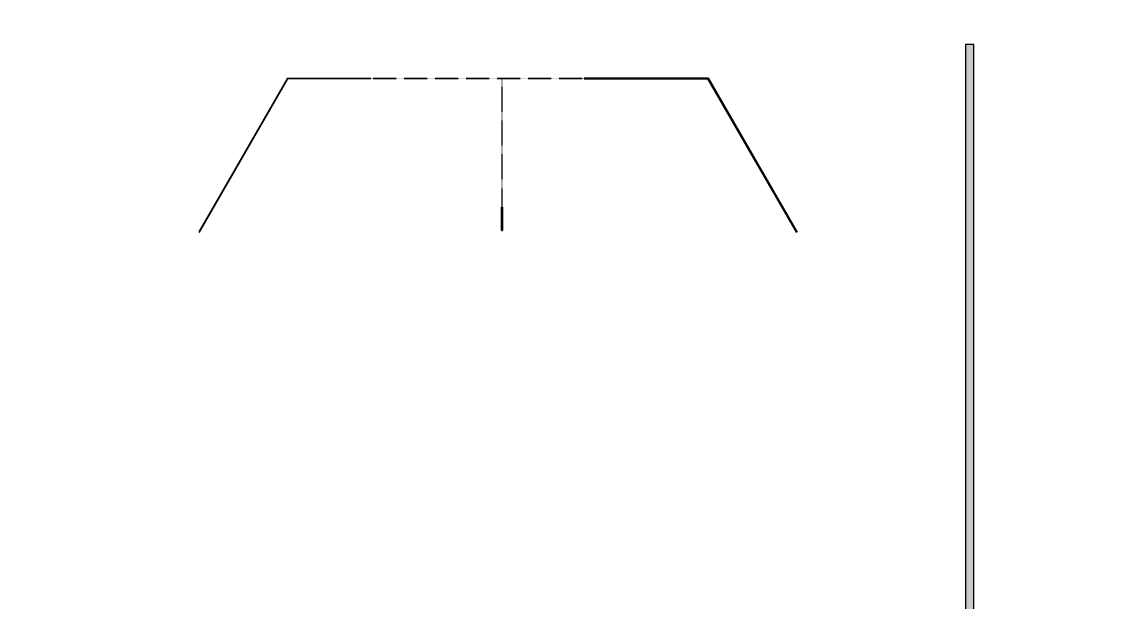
# Model space of a CAD drawing. Header units: inches. Extents: x 0 to 114300, y 0 to 114300.
# Drawn here: x 74765 to 87943, y 74863 to 81898 of the extents above; entities that cross this region are included whole.
import ezdxf

# ---------------------------------------------------------------- set-up
doc = ezdxf.new("R2010")
doc.units = ezdxf.units.IN
doc.header["$MEASUREMENT"] = 0

msp = doc.modelspace()

# ---------------------------------------------------------------- hatches: boundary and pattern name
h = msp.add_hatch()
h.set_pattern_fill('ANSI31', color=256, scale=100)
h.set_pattern_definition([(45, (-3636.992, -6350), (-8.8388348, 8.8388348), [])])
h.paths.add_polyline_path([(114300, 0), (0, 0), (0, 114300), (114300, 114300)])
edge = h.paths.add_edge_path(flags=16)
edge.add_arc((57150, 57150), 50800, 288.3584, 529.7953, ccw=False)
edge.add_line((73150, 8935), (41150, 8935))
edge.add_arc((57150, 57150), 50800, 190.2047, 251.6416, ccw=False)
edge.add_arc((57150, 57150), 50800, 169.7953, 190.2047, ccw=False)
h = msp.add_hatch(color=256)
h.dxf.hatch_style = 1
h.paths.add_polyline_path([(29455, 69961), (84455, 69961), (84455, 69861), (29455, 69861)])
h.paths.add_polyline_path([(86313, 81623), (86213, 81623), (86213, 70623), (86313, 70623)])

# ---------------------------------------------------------------- linework, layer by layer
for p, q in [((77987, 81215), (76913, 79353)), ((76922, 79349), (77993, 81205)), ((77987, 81215), (78993, 81215)), ((78993, 81205), (77993, 81205)), ((78993, 81215), (78993, 81205)), ((83094, 81215), (81588, 81215)), ((81588, 81215), (81588, 81205)), ((81588, 81205), (83088, 81205)), ((80585, 79368), (80585, 79652)), ((80585, 79652), (80595, 79652)), ((80595, 79652), (80595, 79368)), ((76913, 79353), (76922, 79349)), ((80585, 79368), (80595, 79368)), ((84160, 79347), (84169, 79351))]:
    msp.add_line(p, q)
for points in [[(86313, 81623), (86213, 81623), (86213, 70623), (86313, 70623)], [(79000, 81208), (79000, 81211), (78997, 81211), (78997, 81208)], [(79008, 81208), (79008, 81211), (79005, 81211), (79005, 81208)], [(79016, 81208), (79016, 81211), (79013, 81211), (79013, 81208)], [(79024, 81208), (79024, 81211), (79021, 81211), (79021, 81208)], [(79032, 81208), (79032, 81211), (79029, 81211), (79029, 81208)], [(79040, 81208), (79040, 81211), (79037, 81211), (79037, 81208)], [(79048, 81208), (79048, 81211), (79045, 81211), (79045, 81208)], [(79056, 81208), (79056, 81211), (79053, 81211), (79053, 81208)], [(79064, 81208), (79064, 81211), (79061, 81211), (79061, 81208)], [(79072, 81208), (79072, 81211), (79069, 81211), (79069, 81208)], [(79080, 81208), (79080, 81211), (79077, 81211), (79077, 81208)], [(79088, 81208), (79088, 81211), (79085, 81211), (79085, 81208)], [(79096, 81208), (79096, 81211), (79093, 81211), (79093, 81208)], [(79104, 81208), (79104, 81211), (79101, 81211), (79101, 81208)], [(79112, 81208), (79112, 81211), (79109, 81211), (79109, 81208)], [(79120, 81208), (79120, 81211), (79117, 81211), (79117, 81208)], [(79128, 81208), (79128, 81211), (79125, 81211), (79125, 81208)], [(79136, 81208), (79136, 81211), (79133, 81211), (79133, 81208)], [(79144, 81208), (79144, 81211), (79141, 81211), (79141, 81208)], [(79152, 81208), (79152, 81211), (79149, 81211), (79149, 81208)], [(79160, 81208), (79160, 81211), (79157, 81211), (79157, 81208)], [(79168, 81208), (79168, 81211), (79165, 81211), (79165, 81208)], [(79176, 81208), (79176, 81211), (79173, 81211), (79173, 81208)], [(79184, 81208), (79184, 81211), (79181, 81211), (79181, 81208)], [(79192, 81208), (79192, 81211), (79189, 81211), (79189, 81208)], [(79200, 81208), (79200, 81211), (79197, 81211), (79197, 81208)], [(79208, 81208), (79208, 81211), (79205, 81211), (79205, 81208)], [(79216, 81208), (79216, 81211), (79213, 81211), (79213, 81208)], [(79224, 81208), (79224, 81211), (79221, 81211), (79221, 81208)], [(79232, 81208), (79232, 81211), (79229, 81211), (79229, 81208)], [(79240, 81208), (79240, 81211), (79237, 81211), (79237, 81208)], [(79248, 81208), (79248, 81211), (79245, 81211), (79245, 81208)], [(79256, 81208), (79256, 81211), (79253, 81211), (79253, 81208)], [(79264, 81208), (79264, 81211), (79261, 81211), (79261, 81208)], [(79272, 81208), (79272, 81211), (79269, 81211), (79269, 81208)], [(79280, 81208), (79280, 81211), (79277, 81211), (79277, 81208)], [(79288, 81208), (79288, 81211), (79285, 81211), (79285, 81208)], [(79296, 81208), (79296, 81211), (79293, 81211), (79293, 81208)], [(79304, 81208), (79304, 81211), (79301, 81211), (79301, 81208)], [(79312, 81208), (79312, 81211), (79309, 81211), (79309, 81208)], [(79320, 81208), (79320, 81211), (79317, 81211), (79317, 81208)], [(79328, 81208), (79328, 81211), (79325, 81211), (79325, 81208)], [(79336, 81208), (79336, 81211), (79333, 81211), (79333, 81208)], [(79344, 81208), (79344, 81211), (79341, 81211), (79341, 81208)], [(79352, 81208), (79352, 81211), (79349, 81211), (79349, 81208)], [(79360, 81208), (79360, 81211), (79357, 81211), (79357, 81208)], [(79368, 81208), (79368, 81211), (79365, 81211), (79365, 81208)], [(79376, 81208), (79376, 81211), (79373, 81211), (79373, 81208)], [(79384, 81208), (79384, 81211), (79381, 81211), (79381, 81208)], [(79392, 81208), (79392, 81211), (79389, 81211), (79389, 81208)], [(79400, 81208), (79400, 81211), (79397, 81211), (79397, 81208)], [(79408, 81208), (79408, 81211), (79405, 81211), (79405, 81208)], [(79416, 81208), (79416, 81211), (79413, 81211), (79413, 81208)], [(79424, 81208), (79424, 81211), (79421, 81211), (79421, 81208)], [(79432, 81208), (79432, 81211), (79429, 81211), (79429, 81208)], [(79440, 81208), (79440, 81211), (79437, 81211), (79437, 81208)], [(79448, 81208), (79448, 81211), (79445, 81211), (79445, 81208)], [(79456, 81208), (79456, 81211), (79453, 81211), (79453, 81208)], [(79464, 81208), (79464, 81211), (79461, 81211), (79461, 81208)], [(79472, 81208), (79472, 81211), (79469, 81211), (79469, 81208)], [(79480, 81208), (79480, 81211), (79477, 81211), (79477, 81208)], [(79488, 81208), (79488, 81211), (79485, 81211), (79485, 81208)], [(79496, 81208), (79496, 81211), (79493, 81211), (79493, 81208)], [(79504, 81208), (79504, 81211), (79501, 81211), (79501, 81208)], [(79512, 81208), (79512, 81211), (79509, 81211), (79509, 81208)], [(79520, 81208), (79520, 81211), (79517, 81211), (79517, 81208)], [(79528, 81208), (79528, 81211), (79525, 81211), (79525, 81208)], [(79536, 81208), (79536, 81211), (79533, 81211), (79533, 81208)], [(79544, 81208), (79544, 81211), (79541, 81211), (79541, 81208)], [(79552, 81208), (79552, 81211), (79549, 81211), (79549, 81208)], [(79560, 81208), (79560, 81211), (79557, 81211), (79557, 81208)], [(79568, 81208), (79568, 81211), (79565, 81211), (79565, 81208)], [(79576, 81208), (79576, 81211), (79573, 81211), (79573, 81208)], [(79584, 81208), (79584, 81211), (79581, 81211), (79581, 81208)], [(79592, 81208), (79592, 81211), (79589, 81211), (79589, 81208)], [(79600, 81208), (79600, 81211), (79597, 81211), (79597, 81208)], [(79608, 81208), (79608, 81211), (79605, 81211), (79605, 81208)], [(79616, 81208), (79616, 81211), (79613, 81211), (79613, 81208)], [(79624, 81208), (79624, 81211), (79621, 81211), (79621, 81208)], [(79632, 81208), (79632, 81211), (79629, 81211), (79629, 81208)], [(79640, 81208), (79640, 81211), (79637, 81211), (79637, 81208)], [(79648, 81208), (79648, 81211), (79645, 81211), (79645, 81208)], [(79656, 81208), (79656, 81211), (79653, 81211), (79653, 81208)], [(79664, 81208), (79664, 81211), (79661, 81211), (79661, 81208)], [(79672, 81208), (79672, 81211), (79669, 81211), (79669, 81208)], [(79680, 81208), (79680, 81211), (79677, 81211), (79677, 81208)], [(79688, 81208), (79688, 81211), (79685, 81211), (79685, 81208)], [(79696, 81208), (79696, 81211), (79693, 81211), (79693, 81208)], [(79704, 81208), (79704, 81211), (79701, 81211), (79701, 81208)], [(79712, 81208), (79712, 81211), (79709, 81211), (79709, 81208)], [(79720, 81208), (79720, 81211), (79717, 81211), (79717, 81208)], [(79728, 81208), (79728, 81211), (79725, 81211), (79725, 81208)], [(79736, 81208), (79736, 81211), (79733, 81211), (79733, 81208)], [(79744, 81208), (79744, 81211), (79741, 81211), (79741, 81208)], [(79752, 81208), (79752, 81211), (79749, 81211), (79749, 81208)], [(79760, 81208), (79760, 81211), (79757, 81211), (79757, 81208)], [(79768, 81208), (79768, 81211), (79765, 81211), (79765, 81208)], [(79776, 81208), (79776, 81211), (79773, 81211), (79773, 81208)], [(79784, 81208), (79784, 81211), (79781, 81211), (79781, 81208)], [(79792, 81208), (79792, 81211), (79789, 81211), (79789, 81208)], [(79800, 81208), (79800, 81211), (79797, 81211), (79797, 81208)], [(79808, 81208), (79808, 81211), (79805, 81211), (79805, 81208)], [(79816, 81208), (79816, 81211), (79813, 81211), (79813, 81208)], [(79824, 81208), (79824, 81211), (79821, 81211), (79821, 81208)], [(79832, 81208), (79832, 81211), (79829, 81211), (79829, 81208)], [(79840, 81208), (79840, 81211), (79837, 81211), (79837, 81208)], [(79848, 81208), (79848, 81211), (79845, 81211), (79845, 81208)], [(79856, 81208), (79856, 81211), (79853, 81211), (79853, 81208)], [(79864, 81208), (79864, 81211), (79861, 81211), (79861, 81208)], [(79872, 81208), (79872, 81211), (79869, 81211), (79869, 81208)], [(79880, 81208), (79880, 81211), (79877, 81211), (79877, 81208)], [(79888, 81208), (79888, 81211), (79885, 81211), (79885, 81208)], [(79896, 81208), (79896, 81211), (79893, 81211), (79893, 81208)], [(79904, 81208), (79904, 81211), (79901, 81211), (79901, 81208)], [(79912, 81208), (79912, 81211), (79909, 81211), (79909, 81208)], [(79920, 81208), (79920, 81211), (79917, 81211), (79917, 81208)], [(79928, 81208), (79928, 81211), (79925, 81211), (79925, 81208)], [(79936, 81208), (79936, 81211), (79933, 81211), (79933, 81208)], [(79944, 81208), (79944, 81211), (79941, 81211), (79941, 81208)], [(79952, 81208), (79952, 81211), (79949, 81211), (79949, 81208)], [(79960, 81208), (79960, 81211), (79957, 81211), (79957, 81208)], [(79968, 81208), (79968, 81211), (79965, 81211), (79965, 81208)], [(79976, 81208), (79976, 81211), (79973, 81211), (79973, 81208)], [(79984, 81208), (79984, 81211), (79981, 81211), (79981, 81208)], [(79992, 81208), (79992, 81211), (79989, 81211), (79989, 81208)], [(80000, 81208), (80000, 81211), (79997, 81211), (79997, 81208)], [(80008, 81208), (80008, 81211), (80005, 81211), (80005, 81208)], [(80016, 81208), (80016, 81211), (80013, 81211), (80013, 81208)], [(80024, 81208), (80024, 81211), (80021, 81211), (80021, 81208)], [(80032, 81208), (80032, 81211), (80029, 81211), (80029, 81208)], [(80040, 81208), (80040, 81211), (80037, 81211), (80037, 81208)], [(80048, 81208), (80048, 81211), (80045, 81211), (80045, 81208)], [(80056, 81208), (80056, 81211), (80053, 81211), (80053, 81208)], [(80064, 81208), (80064, 81211), (80061, 81211), (80061, 81208)], [(80072, 81208), (80072, 81211), (80069, 81211), (80069, 81208)], [(80080, 81208), (80080, 81211), (80077, 81211), (80077, 81208)], [(80088, 81208), (80088, 81211), (80085, 81211), (80085, 81208)], [(80096, 81208), (80096, 81211), (80093, 81211), (80093, 81208)], [(80104, 81208), (80104, 81211), (80101, 81211), (80101, 81208)], [(80112, 81208), (80112, 81211), (80109, 81211), (80109, 81208)], [(80120, 81208), (80120, 81211), (80117, 81211), (80117, 81208)], [(80128, 81208), (80128, 81211), (80125, 81211), (80125, 81208)], [(80136, 81208), (80136, 81211), (80133, 81211), (80133, 81208)], [(80144, 81208), (80144, 81211), (80141, 81211), (80141, 81208)], [(80152, 81208), (80152, 81211), (80149, 81211), (80149, 81208)], [(80160, 81208), (80160, 81211), (80157, 81211), (80157, 81208)], [(80168, 81208), (80168, 81211), (80165, 81211), (80165, 81208)], [(80176, 81208), (80176, 81211), (80173, 81211), (80173, 81208)], [(80184, 81208), (80184, 81211), (80181, 81211), (80181, 81208)], [(80192, 81208), (80192, 81211), (80189, 81211), (80189, 81208)], [(80200, 81208), (80200, 81211), (80197, 81211), (80197, 81208)], [(80208, 81208), (80208, 81211), (80205, 81211), (80205, 81208)], [(80216, 81208), (80216, 81211), (80213, 81211), (80213, 81208)], [(80224, 81208), (80224, 81211), (80221, 81211), (80221, 81208)], [(80232, 81208), (80232, 81211), (80229, 81211), (80229, 81208)], [(80240, 81208), (80240, 81211), (80237, 81211), (80237, 81208)], [(80248, 81208), (80248, 81211), (80245, 81211), (80245, 81208)], [(80256, 81208), (80256, 81211), (80253, 81211), (80253, 81208)], [(80264, 81208), (80264, 81211), (80261, 81211), (80261, 81208)], [(80272, 81208), (80272, 81211), (80269, 81211), (80269, 81208)], [(80280, 81208), (80280, 81211), (80277, 81211), (80277, 81208)], [(80288, 81208), (80288, 81211), (80285, 81211), (80285, 81208)], [(80296, 81208), (80296, 81211), (80293, 81211), (80293, 81208)], [(80304, 81208), (80304, 81211), (80301, 81211), (80301, 81208)], [(80312, 81208), (80312, 81211), (80309, 81211), (80309, 81208)], [(80320, 81208), (80320, 81211), (80317, 81211), (80317, 81208)], [(80328, 81208), (80328, 81211), (80325, 81211), (80325, 81208)], [(80336, 81208), (80336, 81211), (80333, 81211), (80333, 81208)], [(80344, 81208), (80344, 81211), (80341, 81211), (80341, 81208)], [(80352, 81208), (80352, 81211), (80349, 81211), (80349, 81208)], [(80360, 81208), (80360, 81211), (80357, 81211), (80357, 81208)], [(80368, 81208), (80368, 81211), (80365, 81211), (80365, 81208)], [(80376, 81208), (80376, 81211), (80373, 81211), (80373, 81208)], [(80384, 81208), (80384, 81211), (80381, 81211), (80381, 81208)], [(80392, 81208), (80392, 81211), (80389, 81211), (80389, 81208)], [(80400, 81208), (80400, 81211), (80397, 81211), (80397, 81208)], [(80408, 81208), (80408, 81211), (80405, 81211), (80405, 81208)], [(80416, 81208), (80416, 81211), (80413, 81211), (80413, 81208)], [(80424, 81208), (80424, 81211), (80421, 81211), (80421, 81208)], [(80432, 81208), (80432, 81211), (80429, 81211), (80429, 81208)], [(80440, 81208), (80440, 81211), (80437, 81211), (80437, 81208)], [(80448, 81208), (80448, 81211), (80445, 81211), (80445, 81208)], [(80456, 81208), (80456, 81211), (80453, 81211), (80453, 81208)], [(80464, 81208), (80464, 81211), (80461, 81211), (80461, 81208)], [(80472, 81208), (80472, 81211), (80469, 81211), (80469, 81208)], [(80480, 81208), (80480, 81211), (80477, 81211), (80477, 81208)], [(80488, 81208), (80488, 81211), (80485, 81211), (80485, 81208)], [(80496, 81208), (80496, 81211), (80493, 81211), (80493, 81208)], [(80504, 81208), (80504, 81211), (80501, 81211), (80501, 81208)], [(80512, 81208), (80512, 81211), (80509, 81211), (80509, 81208)], [(80520, 81208), (80520, 81211), (80517, 81211), (80517, 81208)], [(80528, 81208), (80528, 81211), (80525, 81211), (80525, 81208)], [(80536, 81208), (80536, 81211), (80533, 81211), (80533, 81208)], [(80544, 81208), (80544, 81211), (80541, 81211), (80541, 81208)], [(80552, 81208), (80552, 81211), (80549, 81211), (80549, 81208)], [(80560, 81208), (80560, 81211), (80557, 81211), (80557, 81208)], [(80568, 81208), (80568, 81211), (80565, 81211), (80565, 81208)], [(80576, 81208), (80576, 81211), (80573, 81211), (80573, 81208)], [(80584, 81208), (80584, 81211), (80581, 81211), (80581, 81208)], [(80592, 81208), (80592, 81211), (80589, 81211), (80589, 81208)], [(80592, 81203), (80589, 81203), (80589, 81200), (80592, 81200)], [(80592, 81195), (80589, 81195), (80589, 81192), (80592, 81192)], [(80592, 81187), (80589, 81187), (80589, 81184), (80592, 81184)], [(80597, 81208), (80597, 81211), (80600, 81211), (80600, 81208)], [(80605, 81208), (80605, 81211), (80608, 81211), (80608, 81208)], [(80613, 81208), (80613, 81211), (80616, 81211), (80616, 81208)], [(80621, 81208), (80621, 81211), (80624, 81211), (80624, 81208)], [(80629, 81208), (80629, 81211), (80632, 81211), (80632, 81208)], [(80637, 81208), (80637, 81211), (80640, 81211), (80640, 81208)], [(80645, 81208), (80645, 81211), (80648, 81211), (80648, 81208)], [(80653, 81208), (80653, 81211), (80656, 81211), (80656, 81208)], [(80661, 81208), (80661, 81211), (80664, 81211), (80664, 81208)], [(80669, 81208), (80669, 81211), (80672, 81211), (80672, 81208)], [(80677, 81208), (80677, 81211), (80680, 81211), (80680, 81208)], [(80685, 81208), (80685, 81211), (80688, 81211), (80688, 81208)], [(80693, 81208), (80693, 81211), (80696, 81211), (80696, 81208)], [(80701, 81208), (80701, 81211), (80704, 81211), (80704, 81208)], [(80709, 81208), (80709, 81211), (80712, 81211), (80712, 81208)], [(80717, 81208), (80717, 81211), (80720, 81211), (80720, 81208)], [(80725, 81208), (80725, 81211), (80728, 81211), (80728, 81208)], [(80733, 81208), (80733, 81211), (80736, 81211), (80736, 81208)], [(80741, 81208), (80741, 81211), (80744, 81211), (80744, 81208)], [(80749, 81208), (80749, 81211), (80752, 81211), (80752, 81208)], [(80757, 81208), (80757, 81211), (80760, 81211), (80760, 81208)], [(80765, 81208), (80765, 81211), (80768, 81211), (80768, 81208)], [(80773, 81208), (80773, 81211), (80776, 81211), (80776, 81208)], [(80781, 81208), (80781, 81211), (80784, 81211), (80784, 81208)], [(80789, 81208), (80789, 81211), (80792, 81211), (80792, 81208)], [(80797, 81208), (80797, 81211), (80800, 81211), (80800, 81208)], [(80805, 81208), (80805, 81211), (80808, 81211), (80808, 81208)], [(80813, 81208), (80813, 81211), (80816, 81211), (80816, 81208)], [(80821, 81208), (80821, 81211), (80824, 81211), (80824, 81208)], [(80829, 81208), (80829, 81211), (80832, 81211), (80832, 81208)], [(80837, 81208), (80837, 81211), (80840, 81211), (80840, 81208)], [(80845, 81208), (80845, 81211), (80848, 81211), (80848, 81208)], [(80853, 81208), (80853, 81211), (80856, 81211), (80856, 81208)], [(80861, 81208), (80861, 81211), (80864, 81211), (80864, 81208)], [(80869, 81208), (80869, 81211), (80872, 81211), (80872, 81208)], [(80877, 81208), (80877, 81211), (80880, 81211), (80880, 81208)], [(80885, 81208), (80885, 81211), (80888, 81211), (80888, 81208)], [(80893, 81208), (80893, 81211), (80896, 81211), (80896, 81208)], [(80901, 81208), (80901, 81211), (80904, 81211), (80904, 81208)], [(80909, 81208), (80909, 81211), (80912, 81211), (80912, 81208)], [(80917, 81208), (80917, 81211), (80920, 81211), (80920, 81208)], [(80925, 81208), (80925, 81211), (80928, 81211), (80928, 81208)], [(80933, 81208), (80933, 81211), (80936, 81211), (80936, 81208)], [(80941, 81208), (80941, 81211), (80944, 81211), (80944, 81208)], [(80949, 81208), (80949, 81211), (80952, 81211), (80952, 81208)], [(80957, 81208), (80957, 81211), (80960, 81211), (80960, 81208)], [(80965, 81208), (80965, 81211), (80968, 81211), (80968, 81208)], [(80973, 81208), (80973, 81211), (80976, 81211), (80976, 81208)], [(80981, 81208), (80981, 81211), (80984, 81211), (80984, 81208)], [(80989, 81208), (80989, 81211), (80992, 81211), (80992, 81208)], [(80997, 81208), (80997, 81211), (81000, 81211), (81000, 81208)], [(81005, 81208), (81005, 81211), (81008, 81211), (81008, 81208)], [(81013, 81208), (81013, 81211), (81016, 81211), (81016, 81208)], [(81021, 81208), (81021, 81211), (81024, 81211), (81024, 81208)], [(81029, 81208), (81029, 81211), (81032, 81211), (81032, 81208)], [(81037, 81208), (81037, 81211), (81040, 81211), (81040, 81208)], [(81045, 81208), (81045, 81211), (81048, 81211), (81048, 81208)], [(81053, 81208), (81053, 81211), (81056, 81211), (81056, 81208)], [(81061, 81208), (81061, 81211), (81064, 81211), (81064, 81208)], [(81069, 81208), (81069, 81211), (81072, 81211), (81072, 81208)], [(81077, 81208), (81077, 81211), (81080, 81211), (81080, 81208)], [(81085, 81208), (81085, 81211), (81088, 81211), (81088, 81208)], [(81093, 81208), (81093, 81211), (81096, 81211), (81096, 81208)], [(81101, 81208), (81101, 81211), (81104, 81211), (81104, 81208)], [(81109, 81208), (81109, 81211), (81112, 81211), (81112, 81208)], [(81117, 81208), (81117, 81211), (81120, 81211), (81120, 81208)], [(81125, 81208), (81125, 81211), (81128, 81211), (81128, 81208)], [(81133, 81208), (81133, 81211), (81136, 81211), (81136, 81208)], [(81141, 81208), (81141, 81211), (81144, 81211), (81144, 81208)], [(81149, 81208), (81149, 81211), (81152, 81211), (81152, 81208)], [(81157, 81208), (81157, 81211), (81160, 81211), (81160, 81208)], [(81165, 81208), (81165, 81211), (81168, 81211), (81168, 81208)], [(81173, 81208), (81173, 81211), (81176, 81211), (81176, 81208)], [(81181, 81208), (81181, 81211), (81184, 81211), (81184, 81208)], [(81189, 81208), (81189, 81211), (81192, 81211), (81192, 81208)], [(81197, 81208), (81197, 81211), (81200, 81211), (81200, 81208)], [(81205, 81208), (81205, 81211), (81208, 81211), (81208, 81208)], [(81213, 81208), (81213, 81211), (81216, 81211), (81216, 81208)], [(81221, 81208), (81221, 81211), (81224, 81211), (81224, 81208)], [(81229, 81208), (81229, 81211), (81232, 81211), (81232, 81208)], [(81237, 81208), (81237, 81211), (81240, 81211), (81240, 81208)], [(81245, 81208), (81245, 81211), (81248, 81211), (81248, 81208)], [(81253, 81208), (81253, 81211), (81256, 81211), (81256, 81208)], [(81261, 81208), (81261, 81211), (81264, 81211), (81264, 81208)], [(81269, 81208), (81269, 81211), (81272, 81211), (81272, 81208)], [(81277, 81208), (81277, 81211), (81280, 81211), (81280, 81208)], [(81285, 81208), (81285, 81211), (81288, 81211), (81288, 81208)], [(81293, 81208), (81293, 81211), (81296, 81211), (81296, 81208)], [(81301, 81208), (81301, 81211), (81304, 81211), (81304, 81208)], [(81309, 81208), (81309, 81211), (81312, 81211), (81312, 81208)], [(81317, 81208), (81317, 81211), (81320, 81211), (81320, 81208)], [(81325, 81208), (81325, 81211), (81328, 81211), (81328, 81208)], [(81333, 81208), (81333, 81211), (81336, 81211), (81336, 81208)], [(81341, 81208), (81341, 81211), (81344, 81211), (81344, 81208)], [(81349, 81208), (81349, 81211), (81352, 81211), (81352, 81208)], [(81357, 81208), (81357, 81211), (81360, 81211), (81360, 81208)], [(81365, 81208), (81365, 81211), (81368, 81211), (81368, 81208)], [(81373, 81208), (81373, 81211), (81376, 81211), (81376, 81208)], [(81381, 81208), (81381, 81211), (81384, 81211), (81384, 81208)], [(81389, 81208), (81389, 81211), (81392, 81211), (81392, 81208)], [(81397, 81208), (81397, 81211), (81400, 81211), (81400, 81208)], [(81405, 81208), (81405, 81211), (81408, 81211), (81408, 81208)], [(81413, 81208), (81413, 81211), (81416, 81211), (81416, 81208)], [(81421, 81208), (81421, 81211), (81424, 81211), (81424, 81208)], [(81429, 81208), (81429, 81211), (81432, 81211), (81432, 81208)], [(81437, 81208), (81437, 81211), (81440, 81211), (81440, 81208)], [(81445, 81208), (81445, 81211), (81448, 81211), (81448, 81208)], [(81453, 81208), (81453, 81211), (81456, 81211), (81456, 81208)], [(81461, 81208), (81461, 81211), (81464, 81211), (81464, 81208)], [(81469, 81208), (81469, 81211), (81472, 81211), (81472, 81208)], [(81477, 81208), (81477, 81211), (81480, 81211), (81480, 81208)], [(81485, 81208), (81485, 81211), (81488, 81211), (81488, 81208)], [(81493, 81208), (81493, 81211), (81496, 81211), (81496, 81208)], [(81501, 81208), (81501, 81211), (81504, 81211), (81504, 81208)], [(81509, 81208), (81509, 81211), (81512, 81211), (81512, 81208)], [(81517, 81208), (81517, 81211), (81520, 81211), (81520, 81208)], [(81525, 81208), (81525, 81211), (81528, 81211), (81528, 81208)], [(81533, 81208), (81533, 81211), (81536, 81211), (81536, 81208)], [(81541, 81208), (81541, 81211), (81544, 81211), (81544, 81208)], [(81549, 81208), (81549, 81211), (81552, 81211), (81552, 81208)], [(81557, 81208), (81557, 81211), (81560, 81211), (81560, 81208)], [(81565, 81208), (81565, 81211), (81568, 81211), (81568, 81208)], [(81573, 81208), (81573, 81211), (81576, 81211), (81576, 81208)], [(81581, 81208), (81581, 81211), (81584, 81211), (81584, 81208)], [(80592, 81179), (80589, 81179), (80589, 81176), (80592, 81176)], [(80592, 81171), (80589, 81171), (80589, 81168), (80592, 81168)], [(80592, 81163), (80589, 81163), (80589, 81160), (80592, 81160)], [(80592, 81155), (80589, 81155), (80589, 81152), (80592, 81152)], [(80592, 81147), (80589, 81147), (80589, 81144), (80592, 81144)], [(80592, 81139), (80589, 81139), (80589, 81136), (80592, 81136)], [(80592, 81131), (80589, 81131), (80589, 81128), (80592, 81128)], [(80592, 81123), (80589, 81123), (80589, 81120), (80592, 81120)], [(80592, 81115), (80589, 81115), (80589, 81112), (80592, 81112)], [(80592, 81107), (80589, 81107), (80589, 81104), (80592, 81104)], [(80592, 81099), (80589, 81099), (80589, 81096), (80592, 81096)], [(80592, 81091), (80589, 81091), (80589, 81088), (80592, 81088)], [(80592, 81083), (80589, 81083), (80589, 81080), (80592, 81080)], [(80592, 81075), (80589, 81075), (80589, 81072), (80592, 81072)], [(80592, 81067), (80589, 81067), (80589, 81064), (80592, 81064)], [(80592, 81059), (80589, 81059), (80589, 81056), (80592, 81056)], [(80592, 81051), (80589, 81051), (80589, 81048), (80592, 81048)], [(80592, 81043), (80589, 81043), (80589, 81040), (80592, 81040)], [(80592, 81035), (80589, 81035), (80589, 81032), (80592, 81032)], [(80592, 81027), (80589, 81027), (80589, 81024), (80592, 81024)], [(80592, 81019), (80589, 81019), (80589, 81016), (80592, 81016)], [(80592, 81011), (80589, 81011), (80589, 81008), (80592, 81008)], [(80592, 81003), (80589, 81003), (80589, 81000), (80592, 81000)], [(80592, 80995), (80589, 80995), (80589, 80992), (80592, 80992)], [(80592, 80987), (80589, 80987), (80589, 80984), (80592, 80984)], [(80592, 80979), (80589, 80979), (80589, 80976), (80592, 80976)], [(80592, 80971), (80589, 80971), (80589, 80968), (80592, 80968)], [(80592, 80963), (80589, 80963), (80589, 80960), (80592, 80960)], [(80592, 80955), (80589, 80955), (80589, 80952), (80592, 80952)], [(80592, 80947), (80589, 80947), (80589, 80944), (80592, 80944)], [(80592, 80939), (80589, 80939), (80589, 80936), (80592, 80936)], [(80592, 80931), (80589, 80931), (80589, 80928), (80592, 80928)], [(80592, 80923), (80589, 80923), (80589, 80920), (80592, 80920)], [(80592, 80915), (80589, 80915), (80589, 80912), (80592, 80912)], [(80592, 80907), (80589, 80907), (80589, 80904), (80592, 80904)], [(80592, 80899), (80589, 80899), (80589, 80896), (80592, 80896)], [(80592, 80891), (80589, 80891), (80589, 80888), (80592, 80888)], [(80592, 80883), (80589, 80883), (80589, 80880), (80592, 80880)], [(80592, 80875), (80589, 80875), (80589, 80872), (80592, 80872)], [(80592, 80867), (80589, 80867), (80589, 80864), (80592, 80864)], [(80592, 80859), (80589, 80859), (80589, 80856), (80592, 80856)], [(80592, 80851), (80589, 80851), (80589, 80848), (80592, 80848)], [(80592, 80843), (80589, 80843), (80589, 80840), (80592, 80840)], [(80592, 80835), (80589, 80835), (80589, 80832), (80592, 80832)], [(80592, 80827), (80589, 80827), (80589, 80824), (80592, 80824)], [(80592, 80819), (80589, 80819), (80589, 80816), (80592, 80816)], [(80592, 80811), (80589, 80811), (80589, 80808), (80592, 80808)], [(80592, 80803), (80589, 80803), (80589, 80800), (80592, 80800)], [(80592, 80795), (80589, 80795), (80589, 80792), (80592, 80792)], [(80592, 80787), (80589, 80787), (80589, 80784), (80592, 80784)], [(80592, 80779), (80589, 80779), (80589, 80776), (80592, 80776)], [(80592, 80771), (80589, 80771), (80589, 80768), (80592, 80768)], [(80592, 80763), (80589, 80763), (80589, 80760), (80592, 80760)], [(80592, 80755), (80589, 80755), (80589, 80752), (80592, 80752)], [(80592, 80747), (80589, 80747), (80589, 80744), (80592, 80744)], [(80592, 80739), (80589, 80739), (80589, 80736), (80592, 80736)], [(80592, 80731), (80589, 80731), (80589, 80728), (80592, 80728)], [(80592, 80723), (80589, 80723), (80589, 80720), (80592, 80720)], [(80592, 80715), (80589, 80715), (80589, 80712), (80592, 80712)], [(80592, 80707), (80589, 80707), (80589, 80704), (80592, 80704)], [(80592, 80699), (80589, 80699), (80589, 80696), (80592, 80696)], [(80592, 80691), (80589, 80691), (80589, 80688), (80592, 80688)], [(80592, 80683), (80589, 80683), (80589, 80680), (80592, 80680)], [(80592, 80675), (80589, 80675), (80589, 80672), (80592, 80672)], [(80592, 80667), (80589, 80667), (80589, 80664), (80592, 80664)], [(80592, 80659), (80589, 80659), (80589, 80656), (80592, 80656)], [(80592, 80651), (80589, 80651), (80589, 80648), (80592, 80648)], [(80592, 80643), (80589, 80643), (80589, 80640), (80592, 80640)], [(80592, 80635), (80589, 80635), (80589, 80632), (80592, 80632)], [(80592, 80627), (80589, 80627), (80589, 80624), (80592, 80624)], [(80592, 80619), (80589, 80619), (80589, 80616), (80592, 80616)], [(80592, 80611), (80589, 80611), (80589, 80608), (80592, 80608)], [(80592, 80603), (80589, 80603), (80589, 80600), (80592, 80600)], [(80592, 80595), (80589, 80595), (80589, 80592), (80592, 80592)], [(80592, 80587), (80589, 80587), (80589, 80584), (80592, 80584)], [(80592, 80579), (80589, 80579), (80589, 80576), (80592, 80576)], [(80592, 80571), (80589, 80571), (80589, 80568), (80592, 80568)], [(80592, 80563), (80589, 80563), (80589, 80560), (80592, 80560)], [(80592, 80555), (80589, 80555), (80589, 80552), (80592, 80552)], [(80592, 80547), (80589, 80547), (80589, 80544), (80592, 80544)], [(80592, 80539), (80589, 80539), (80589, 80536), (80592, 80536)], [(80592, 80531), (80589, 80531), (80589, 80528), (80592, 80528)], [(80592, 80523), (80589, 80523), (80589, 80520), (80592, 80520)], [(80592, 80515), (80589, 80515), (80589, 80512), (80592, 80512)], [(80592, 80507), (80589, 80507), (80589, 80504), (80592, 80504)], [(80592, 80499), (80589, 80499), (80589, 80496), (80592, 80496)], [(80592, 80491), (80589, 80491), (80589, 80488), (80592, 80488)], [(80592, 80483), (80589, 80483), (80589, 80480), (80592, 80480)], [(80592, 80475), (80589, 80475), (80589, 80472), (80592, 80472)], [(80592, 80467), (80589, 80467), (80589, 80464), (80592, 80464)], [(80592, 80459), (80589, 80459), (80589, 80456), (80592, 80456)], [(80592, 80451), (80589, 80451), (80589, 80448), (80592, 80448)], [(80592, 80443), (80589, 80443), (80589, 80440), (80592, 80440)], [(80592, 80435), (80589, 80435), (80589, 80432), (80592, 80432)], [(80592, 80427), (80589, 80427), (80589, 80424), (80592, 80424)], [(80592, 80419), (80589, 80419), (80589, 80416), (80592, 80416)], [(80592, 80411), (80589, 80411), (80589, 80408), (80592, 80408)], [(80592, 80403), (80589, 80403), (80589, 80400), (80592, 80400)], [(80592, 80395), (80589, 80395), (80589, 80392), (80592, 80392)], [(80592, 80387), (80589, 80387), (80589, 80384), (80592, 80384)], [(80592, 80379), (80589, 80379), (80589, 80376), (80592, 80376)], [(80592, 80371), (80589, 80371), (80589, 80368), (80592, 80368)], [(80592, 80363), (80589, 80363), (80589, 80360), (80592, 80360)], [(80592, 80355), (80589, 80355), (80589, 80352), (80592, 80352)], [(80592, 80347), (80589, 80347), (80589, 80344), (80592, 80344)], [(80592, 80339), (80589, 80339), (80589, 80336), (80592, 80336)], [(80592, 80331), (80589, 80331), (80589, 80328), (80592, 80328)], [(80592, 80323), (80589, 80323), (80589, 80320), (80592, 80320)], [(80592, 80315), (80589, 80315), (80589, 80312), (80592, 80312)], [(80592, 80307), (80589, 80307), (80589, 80304), (80592, 80304)], [(80592, 80299), (80589, 80299), (80589, 80296), (80592, 80296)], [(80592, 80291), (80589, 80291), (80589, 80288), (80592, 80288)], [(80592, 80283), (80589, 80283), (80589, 80280), (80592, 80280)], [(80592, 80275), (80589, 80275), (80589, 80272), (80592, 80272)], [(80592, 80267), (80589, 80267), (80589, 80264), (80592, 80264)], [(80592, 80259), (80589, 80259), (80589, 80256), (80592, 80256)], [(80592, 80251), (80589, 80251), (80589, 80248), (80592, 80248)], [(80592, 80243), (80589, 80243), (80589, 80240), (80592, 80240)], [(80592, 80235), (80589, 80235), (80589, 80232), (80592, 80232)], [(80592, 80227), (80589, 80227), (80589, 80224), (80592, 80224)], [(80592, 80219), (80589, 80219), (80589, 80216), (80592, 80216)], [(80592, 80211), (80589, 80211), (80589, 80208), (80592, 80208)], [(80592, 80203), (80589, 80203), (80589, 80200), (80592, 80200)], [(80592, 80195), (80589, 80195), (80589, 80192), (80592, 80192)], [(80592, 80187), (80589, 80187), (80589, 80184), (80592, 80184)], [(80592, 80179), (80589, 80179), (80589, 80176), (80592, 80176)], [(80592, 80171), (80589, 80171), (80589, 80168), (80592, 80168)], [(80592, 80163), (80589, 80163), (80589, 80160), (80592, 80160)], [(80592, 80155), (80589, 80155), (80589, 80152), (80592, 80152)], [(80592, 80147), (80589, 80147), (80589, 80144), (80592, 80144)], [(80592, 80139), (80589, 80139), (80589, 80136), (80592, 80136)], [(80592, 80131), (80589, 80131), (80589, 80128), (80592, 80128)], [(80592, 80123), (80589, 80123), (80589, 80120), (80592, 80120)], [(80592, 80115), (80589, 80115), (80589, 80112), (80592, 80112)], [(80592, 80107), (80589, 80107), (80589, 80104), (80592, 80104)], [(80592, 80099), (80589, 80099), (80589, 80096), (80592, 80096)], [(80592, 80091), (80589, 80091), (80589, 80088), (80592, 80088)], [(80592, 80083), (80589, 80083), (80589, 80080), (80592, 80080)], [(80592, 80075), (80589, 80075), (80589, 80072), (80592, 80072)], [(80592, 80067), (80589, 80067), (80589, 80064), (80592, 80064)], [(80592, 80059), (80589, 80059), (80589, 80056), (80592, 80056)], [(80592, 80051), (80589, 80051), (80589, 80048), (80592, 80048)], [(80592, 80043), (80589, 80043), (80589, 80040), (80592, 80040)], [(80592, 80035), (80589, 80035), (80589, 80032), (80592, 80032)], [(80592, 80027), (80589, 80027), (80589, 80024), (80592, 80024)], [(80592, 80019), (80589, 80019), (80589, 80016), (80592, 80016)], [(80592, 80011), (80589, 80011), (80589, 80008), (80592, 80008)], [(80592, 80003), (80589, 80003), (80589, 80000), (80592, 80000)], [(80592, 79995), (80589, 79995), (80589, 79992), (80592, 79992)], [(80592, 79987), (80589, 79987), (80589, 79984), (80592, 79984)], [(80592, 79979), (80589, 79979), (80589, 79976), (80592, 79976)], [(80592, 79971), (80589, 79971), (80589, 79968), (80592, 79968)], [(80592, 79963), (80589, 79963), (80589, 79960), (80592, 79960)], [(80592, 79955), (80589, 79955), (80589, 79952), (80592, 79952)], [(80592, 79947), (80589, 79947), (80589, 79944), (80592, 79944)], [(80592, 79939), (80589, 79939), (80589, 79936), (80592, 79936)], [(80592, 79931), (80589, 79931), (80589, 79928), (80592, 79928)], [(80592, 79923), (80589, 79923), (80589, 79920), (80592, 79920)], [(80592, 79915), (80589, 79915), (80589, 79912), (80592, 79912)], [(80592, 79907), (80589, 79907), (80589, 79904), (80592, 79904)], [(80592, 79899), (80589, 79899), (80589, 79896), (80592, 79896)], [(80592, 79891), (80589, 79891), (80589, 79888), (80592, 79888)], [(80592, 79883), (80589, 79883), (80589, 79880), (80592, 79880)], [(80592, 79875), (80589, 79875), (80589, 79872), (80592, 79872)], [(80592, 79867), (80589, 79867), (80589, 79864), (80592, 79864)], [(80592, 79859), (80589, 79859), (80589, 79856), (80592, 79856)], [(80592, 79851), (80589, 79851), (80589, 79848), (80592, 79848)], [(80592, 79843), (80589, 79843), (80589, 79840), (80592, 79840)], [(80592, 79835), (80589, 79835), (80589, 79832), (80592, 79832)], [(80592, 79827), (80589, 79827), (80589, 79824), (80592, 79824)], [(80592, 79819), (80589, 79819), (80589, 79816), (80592, 79816)], [(80592, 79811), (80589, 79811), (80589, 79808), (80592, 79808)], [(80592, 79803), (80589, 79803), (80589, 79800), (80592, 79800)], [(80592, 79795), (80589, 79795), (80589, 79792), (80592, 79792)], [(80592, 79787), (80589, 79787), (80589, 79784), (80592, 79784)], [(80592, 79779), (80589, 79779), (80589, 79776), (80592, 79776)], [(80592, 79771), (80589, 79771), (80589, 79768), (80592, 79768)], [(80592, 79763), (80589, 79763), (80589, 79760), (80592, 79760)], [(80592, 79755), (80589, 79755), (80589, 79752), (80592, 79752)], [(80592, 79747), (80589, 79747), (80589, 79744), (80592, 79744)], [(80592, 79739), (80589, 79739), (80589, 79736), (80592, 79736)], [(80592, 79731), (80589, 79731), (80589, 79728), (80592, 79728)], [(80592, 79723), (80589, 79723), (80589, 79720), (80592, 79720)], [(80592, 79715), (80589, 79715), (80589, 79712), (80592, 79712)], [(80592, 79707), (80589, 79707), (80589, 79704), (80592, 79704)], [(80592, 79699), (80589, 79699), (80589, 79696), (80592, 79696)], [(80592, 79691), (80589, 79691), (80589, 79688), (80592, 79688)], [(80592, 79683), (80589, 79683), (80589, 79680), (80592, 79680)], [(80592, 79675), (80589, 79675), (80589, 79672), (80592, 79672)], [(80592, 79667), (80589, 79667), (80589, 79664), (80592, 79664)], [(80592, 79659), (80589, 79659), (80589, 79656), (80592, 79656)]]:
    msp.add_lwpolyline(points, close=True)
for points in [[(84160, 79347), (83088, 81205)], [(83094, 81215), (84169, 79351)]]:
    msp.add_lwpolyline(points)

doc.saveas('drawing.dxf')
